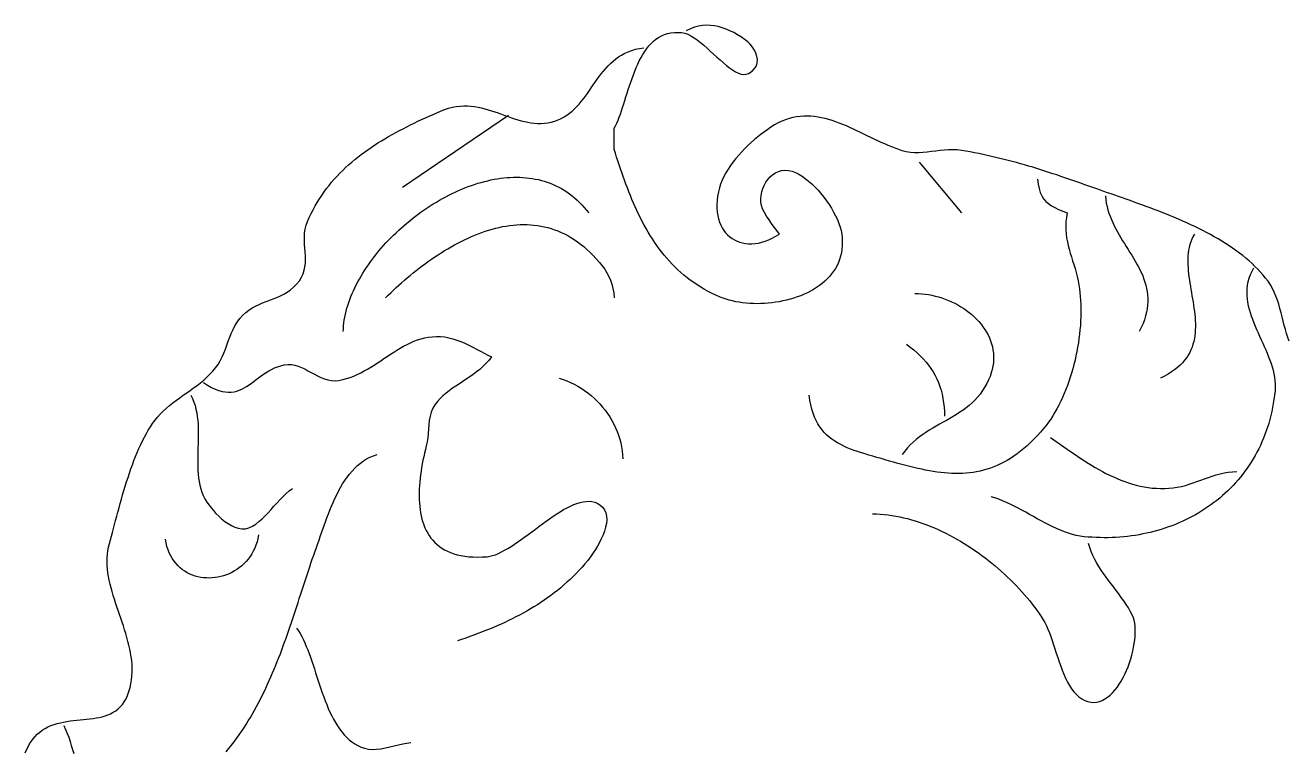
# Model space of a CAD drawing. Header units: millimetres. Extents: x 14 to 485, y 38 to 461.
# Drawn here: x 232 to 381, y 375.4 to 461.1 of the extents above; entities that cross this region are included whole.
import ezdxf

# ---------------------------------------------------------------- set-up
doc = ezdxf.new("R2010")
doc.units = ezdxf.units.MM
doc.layers.add('0_0_0', color=3, linetype='Continuous')

msp = doc.modelspace()

# ---------------------------------------------------------------- linework, layer by layer
at = {"layer": '0_0_0'}
for points in [[(381.183, 423.8635), (381.02565, 424.30995), (380.88165, 424.77275), (380.74775, 425.24885), (380.6205, 425.73545), (380.4966, 426.2295), (380.3726, 426.7281), (380.24525, 427.2283), (380.11115, 427.72725), (379.9669, 428.2219), (379.80915, 428.70935), (379.63455, 429.18665), (379.4398, 429.6509), (379.2214, 430.09915), (378.9761, 430.52845), (378.70055, 430.9359), (378.41915, 431.30345), (378.12375, 431.66295), (377.8149, 432.0146), (377.49305, 432.3585), (377.15875, 432.6948), (376.81245, 433.02365), (376.4547, 433.34515), (376.08595, 433.65945), (375.70675, 433.96675), (375.3176, 434.26715), (374.91895, 434.5608), (374.51135, 434.84785), (374.0953, 435.1284), (373.6713, 435.40265), (373.2398, 435.6707), (372.8014, 435.93265), (372.3565, 436.18875), (371.9057, 436.4391), (371.4494, 436.6838), (370.9882, 436.923), (370.5225, 437.15685), (370.0529, 437.38555), (369.57985, 437.60915), (369.10385, 437.82785), (368.62545, 438.0418), (368.14505, 438.2511), (367.6633, 438.4559), (367.18055, 438.65635), (366.6974, 438.8526), (366.21435, 439.04475), (365.73185, 439.233), (365.2504, 439.41745), (364.7706, 439.5983), (364.29285, 439.7756), (363.81765, 439.94955), (363.34555, 440.1203), (362.8771, 440.28795), (362.41265, 440.45265), (361.95285, 440.6146), (361.49815, 440.77385), (361.04905, 440.9306), (360.606, 441.085), (360.1696, 441.23715), (359.7403, 441.38725), (359.31855, 441.53535), (358.90495, 441.68165), (358.5, 441.82635), (358.02475, 441.99675), (357.55035, 442.1663), (357.07655, 442.3348), (356.6033, 442.50215), (356.1304, 442.66825), (355.6578, 442.83305), (355.18525, 442.99635), (354.7127, 443.1581), (354.24, 443.31815), (353.76705, 443.47645), (353.2936, 443.6328), (352.81965, 443.78715), (352.345, 443.9394), (351.8695, 444.08945), (351.39305, 444.2371), (350.9155, 444.38235), (350.43675, 444.525), (349.9566, 444.665), (349.47495, 444.80225), (348.9917, 444.93655), (348.5067, 445.0679), (348.01975, 445.19615), (347.5308, 445.32115), (347.0397, 445.44285), (346.54625, 445.5611), (346.0504, 445.6758), (345.552, 445.7869), (345.05085, 445.89415), (344.5469, 445.9976), (344.03995, 446.097), (343.5299, 446.19235), (343.01665, 446.2835), (342.5, 446.37035), (341.9993, 446.4301), (341.49575, 446.45135), (340.9901, 446.44135), (340.48305, 446.4073), (339.9754, 446.3565), (339.4678, 446.29615), (338.96105, 446.23355), (338.4559, 446.17595), (337.9531, 446.13065), (337.45335, 446.1048), (336.95745, 446.1057), (336.46605, 446.1406), (335.98, 446.21675), (335.5, 446.34145), (335.08795, 446.4789), (334.67625, 446.6288), (334.26475, 446.7897), (333.8534, 446.96025), (333.4422, 447.13915), (333.031, 447.325), (332.61985, 447.51645), (332.2086, 447.7121), (331.79725, 447.91065), (331.3857, 448.1107), (330.97395, 448.3109), (330.56185, 448.5099), (330.14945, 448.70635), (329.73665, 448.89885), (329.3234, 449.08605), (328.9096, 449.26665), (328.49525, 449.4392), (328.08025, 449.6024), (327.6646, 449.7549), (327.2482, 449.8953), (326.83095, 450.02225), (326.4129, 450.1344), (325.9939, 450.2304), (325.5739, 450.30885), (325.1529, 450.36845), (324.73085, 450.4078), (324.3076, 450.42555), (323.8832, 450.4203), (323.4575, 450.39075), (323.0305, 450.33555), (322.60215, 450.25325), (322.17235, 450.1426), (321.74105, 450.0022), (321.30825, 449.83065), (320.87385, 449.6266), (320.43775, 449.38875), (320, 449.1157), (319.62215, 448.85835), (319.2377, 448.58295), (318.8489, 448.29035), (318.4581, 447.98135), (318.0675, 447.6569), (317.6795, 447.3177), (317.29635, 446.9647), (316.92035, 446.5987), (316.55375, 446.22055), (316.19895, 445.83105), (315.8582, 445.43115), (315.53375, 445.0216), (315.228, 444.60325), (314.94315, 444.177), (314.6815, 443.74365), (314.44545, 443.30405), (314.2372, 442.859), (314.0591, 442.40945), (313.9134, 441.95615), (313.80245, 441.5), (313.7124, 440.9832), (313.65525, 440.4852), (313.6298, 440.00665), (313.635, 439.54805), (313.66985, 439.11005), (313.73315, 438.6931), (313.82395, 438.29785), (313.94105, 437.92485), (314.0834, 437.57465), (314.25, 437.24785), (314.4397, 436.945), (314.6514, 436.66665), (314.8841, 436.41345), (315.13665, 436.1859), (315.408, 435.98455), (315.69705, 435.81005), (316.0028, 435.6629), (316.32405, 435.5437), (316.6598, 435.453), (317.00895, 435.3914), (317.3704, 435.3594), (317.7431, 435.3577), (318.126, 435.3867), (318.51795, 435.44715), (318.9179, 435.53945), (319.3248, 435.6643), (319.7375, 435.8222), (320.155, 436.0137), (320.5762, 436.23945), (321, 436.5), (320.7109, 436.91195), (320.4036, 437.3273), (320.0901, 437.74745), (319.7824, 438.1737), (319.4925, 438.60735), (319.23245, 439.0498), (319.01425, 439.5023), (318.8901, 439.87445), (318.8209, 440.2643), (318.8038, 440.6655), (318.8361, 441.07165), (318.91505, 441.47635), (319.0379, 441.87335), (319.2019, 442.25625), (319.40425, 442.6187), (319.6423, 442.95435), (319.9132, 443.2568), (320.2143, 443.5198), (320.5428, 443.7369), (320.8959, 443.90175), (321.27095, 444.00805), (321.66515, 444.04945), (322.0757, 444.0195), (322.5, 443.912), (322.88935, 443.75655), (323.28115, 443.55975), (323.67335, 443.32475), (324.0638, 443.05465), (324.45045, 442.75255), (324.83115, 442.42155), (325.20375, 442.0648), (325.56625, 441.6854), (325.9165, 441.28645), (326.2524, 440.8711), (326.5718, 440.44245), (326.87265, 440.0036), (327.15285, 439.5577), (327.41025, 439.10785), (327.6428, 438.65715), (327.84835, 438.2087), (328.02485, 437.76565), (328.17015, 437.3311), (328.28215, 436.90815), (328.35875, 436.5), (328.41225, 436.03035), (328.4348, 435.575), (328.42725, 435.1338), (328.39075, 434.70675), (328.3262, 434.2938), (328.23465, 433.8949), (328.1171, 433.5101), (327.9746, 433.1393), (327.80805, 432.78245), (327.6186, 432.4395), (327.40715, 432.1105), (327.17475, 431.79535), (326.9224, 431.494), (326.6511, 431.20645), (326.36185, 430.9327), (326.0557, 430.67265), (325.73365, 430.42625), (325.3967, 430.19355), (325.0458, 429.9744), (324.68205, 429.7689), (324.3064, 429.5769), (323.91985, 429.3984), (323.52345, 429.2334), (323.11815, 429.0818), (322.70505, 428.94365), (322.2851, 428.8188), (321.85925, 428.7073), (321.42865, 428.6091), (320.99415, 428.5242), (320.5569, 428.45245), (320.1178, 428.39395), (319.67795, 428.34855), (319.23825, 428.3163), (318.7998, 428.2971), (318.36355, 428.29095), (317.93055, 428.2978), (317.5018, 428.31765), (317.07825, 428.3504), (316.661, 428.3961), (316.251, 428.45465), (315.8493, 428.526), (315.45685, 428.61015), (315.07465, 428.7071), (314.7038, 428.8167), (314.34525, 428.93905), (314, 429.07405), (313.51695, 429.2844), (313.04695, 429.50635), (312.5898, 429.7395), (312.1452, 429.98365), (311.71295, 430.23855), (311.2927, 430.50385), (310.8843, 430.7793), (310.4875, 431.0646), (310.10195, 431.35955), (309.7275, 431.6638), (309.36385, 431.9771), (309.0108, 432.2992), (308.668, 432.62975), (308.3353, 432.96855), (308.0124, 433.3153), (307.69905, 433.6697), (307.395, 434.0315), (307.1, 434.40045), (306.81385, 434.7762), (306.53625, 435.15855), (306.2669, 435.5472), (306.00565, 435.9418), (305.7522, 436.3422), (305.5063, 436.74805), (305.2677, 437.15905), (305.03615, 437.575), (304.8114, 437.9956), (304.5932, 438.4205), (304.3813, 438.8495), (304.17545, 439.28235), (303.9754, 439.7187), (303.7809, 440.1583), (303.5917, 440.6009), (303.40755, 441.04615), (303.22815, 441.4939), (303.05335, 441.94375), (302.88285, 442.3955), (302.71635, 442.84885), (302.55365, 443.3035), (302.3945, 443.7592), (302.23865, 444.21565), (302.08585, 444.67265), (301.9358, 445.12985), (301.78835, 445.587), (301.64315, 446.0438), (301.5, 446.5), (301.5, 449), (301.6552, 449.2933), (301.80455, 449.6087), (301.94885, 449.9443), (302.089, 450.2983), (302.22585, 450.66885), (302.36025, 451.0541), (302.49305, 451.4522), (302.62505, 451.86125), (302.75725, 452.2795), (302.89035, 452.70505), (303.0253, 453.136), (303.16295, 453.5706), (303.30415, 454.00695), (303.44975, 454.4432), (303.6006, 454.8775), (303.75755, 455.308), (303.9215, 455.7329), (304.09325, 456.15035), (304.2737, 456.5584), (304.46365, 456.9553), (304.66405, 457.3392), (304.87565, 457.70825), (305.0994, 458.06055), (305.3361, 458.39425), (305.58665, 458.7076), (305.85185, 458.99865), (306.1326, 459.2656), (306.42975, 459.5066), (306.74415, 459.7198), (307.07665, 459.90335), (307.42815, 460.0554), (307.79945, 460.1741), (308.1914, 460.2576), (308.6049, 460.30405), (309.0408, 460.31165), (309.5, 460.2785), (309.8411, 460.20865), (310.1932, 460.0806), (310.55485, 459.90095), (310.9247, 459.67625), (311.30125, 459.4132), (311.68315, 459.1183), (312.06895, 458.7982), (312.45725, 458.45945), (312.8466, 458.10875), (313.2356, 457.7526), (313.6228, 457.3977), (314.00685, 457.05055), (314.3863, 456.71785), (314.75975, 456.4061), (315.12575, 456.122), (315.48295, 455.87205), (315.8298, 455.66295), (316.16505, 455.50125), (316.48715, 455.3936), (316.7947, 455.3465), (317.08635, 455.36665), (317.3607, 455.46065), (317.77805, 455.7232), (318.082, 456.0264), (318.28195, 456.36165), (318.38735, 456.72065), (318.4077, 457.09495), (318.3525, 457.4761), (318.2311, 457.85565), (318.05305, 458.22525), (317.8278, 458.5764), (317.56475, 458.9007), (317.27345, 459.18975), (316.9633, 459.43515), (316.5132, 459.7382), (316.06285, 460.01805), (315.6118, 460.27235), (315.15965, 460.49885), (314.706, 460.69525), (314.25045, 460.8593), (313.79265, 460.9886), (313.33215, 461.081), (312.8686, 461.1341), (312.4015, 461.14565), (311.93055, 461.11335), (311.45535, 461.03495), (310.97545, 460.9081), (310.49045, 460.73055), (310, 460.5)], [(231.9553, 375.29135), (232.11355, 375.659), (232.286, 376.0097), (232.4728, 376.3426), (232.67425, 376.6567), (232.8905, 376.9512), (233.1218, 377.2251), (233.36835, 377.4775), (233.6304, 377.70755), (233.95565, 377.94985), (234.2924, 378.16155), (234.63945, 378.3452), (234.9958, 378.50315), (235.36025, 378.63795), (235.7317, 378.752), (236.10905, 378.8478), (236.4912, 378.9278), (236.877, 378.99445), (237.2654, 379.0503), (237.6552, 379.0977), (238.0453, 379.13915), (238.43465, 379.1771), (238.8221, 379.21405), (239.20655, 379.2525), (239.58685, 379.2948), (239.9619, 379.3435), (240.3306, 379.40105), (240.69185, 379.4699), (241.0445, 379.5525), (241.38745, 379.65135), (241.7196, 379.76885), (242.0398, 379.90755), (242.347, 380.06985), (242.64, 380.25825), (242.91775, 380.4752), (243.17915, 380.7231), (243.423, 381.00455), (243.6483, 381.3219), (243.8538, 381.67765), (244.03855, 382.0743), (244.2013, 382.51425), (244.341, 383), (244.4401, 383.4511), (244.51235, 383.90295), (244.55925, 384.3555), (244.58225, 384.8086), (244.5829, 385.2622), (244.5627, 385.71625), (244.52315, 386.17065), (244.46575, 386.6253), (244.39195, 387.08015), (244.30335, 387.5351), (244.20135, 387.9901), (244.08755, 388.44505), (243.96335, 388.8999), (243.83035, 389.3545), (243.69, 389.80885), (243.5438, 390.26285), (243.3933, 390.7164), (243.2399, 391.1694), (243.08525, 391.62185), (242.9307, 392.0736), (242.77785, 392.5246), (242.6282, 392.97475), (242.4832, 393.424), (242.3444, 393.87225), (242.21325, 394.31945), (242.0913, 394.7655), (241.98005, 395.21035), (241.88095, 395.65385), (241.7956, 396.096), (241.7254, 396.53665), (241.6719, 396.9758), (241.63665, 397.4133), (241.62105, 397.8491), (241.62665, 398.28315), (241.65495, 398.71535), (241.7075, 399.1456), (241.78575, 399.57385), (241.8912, 400), (242.00885, 400.42285), (242.1282, 400.85925), (242.2494, 401.3081), (242.37265, 401.76825), (242.49815, 402.23865), (242.62615, 402.7182), (242.75685, 403.20585), (242.89045, 403.70045), (243.0271, 404.20095), (243.1671, 404.70625), (243.3106, 405.2153), (243.4578, 405.7269), (243.60895, 406.2401), (243.7642, 406.7537), (243.92385, 407.26665), (244.088, 407.7779), (244.25695, 408.2863), (244.4308, 408.7908), (244.60985, 409.2903), (244.7943, 409.7837), (244.9843, 410.26995), (245.18015, 410.7479), (245.38195, 411.2165), (245.58995, 411.67465), (245.8044, 412.12125), (246.02545, 412.5552), (246.2533, 412.9755), (246.4882, 413.38095), (246.73035, 413.7705), (246.97995, 414.1431), (247.23725, 414.49765), (247.558, 414.89595), (247.8974, 415.27145), (248.25325, 415.62675), (248.6234, 415.96445), (249.0057, 416.28725), (249.398, 416.5978), (249.7981, 416.89865), (250.20395, 417.19255), (250.61325, 417.4821), (251.024, 417.76995), (251.4339, 418.0587), (251.8409, 418.35105), (252.24275, 418.6496), (252.6374, 418.957), (253.0226, 419.2759), (253.39625, 419.609), (253.7562, 419.95885), (254.10025, 420.3281), (254.4263, 420.7195), (254.7211, 421.13255), (254.97735, 421.56265), (255.20225, 422.0068), (255.40275, 422.46175), (255.58605, 422.92445), (255.7592, 423.3918), (255.92935, 423.86065), (256.10355, 424.32795), (256.28895, 424.7905), (256.4926, 425.24525), (256.7216, 425.6891), (256.9831, 426.1189), (257.2842, 426.53155), (257.63195, 426.92395), (257.9909, 427.25655), (258.36595, 427.54405), (258.7548, 427.79315), (259.155, 428.0105), (259.56435, 428.20285), (259.98035, 428.37695), (260.4008, 428.5394), (260.8233, 428.697), (261.2455, 428.8564), (261.6651, 429.0244), (262.07965, 429.2076), (262.48695, 429.41275), (262.8846, 429.64655), (263.2702, 429.91575), (263.6415, 430.22705), (263.99615, 430.5871), (264.33175, 431.0027), (264.58505, 431.4027), (264.77295, 431.81105), (264.9039, 432.227), (264.9864, 432.64985), (265.02885, 433.0789), (265.0398, 433.5134), (265.02765, 433.9526), (265.0009, 434.39585), (264.968, 434.8424), (264.93745, 435.2915), (264.9177, 435.7425), (264.91725, 436.1946), (264.9445, 436.6471), (265.00795, 437.09935), (265.1161, 437.55055), (265.2774, 438), (265.48565, 438.4711), (265.70495, 438.9313), (265.935, 439.38085), (266.17555, 439.81985), (266.42635, 440.2486), (266.6871, 440.6673), (266.95755, 441.07615), (267.2375, 441.4754), (267.52665, 441.86515), (267.82475, 442.24575), (268.13155, 442.6173), (268.44675, 442.98005), (268.77015, 443.33425), (269.1015, 443.68005), (269.44045, 444.01775), (269.78685, 444.34745), (270.1404, 444.6694), (270.50085, 444.98385), (270.8679, 445.291), (271.24135, 445.59105), (271.62095, 445.8842), (272.00635, 446.17065), (272.3974, 446.45065), (272.7938, 446.72435), (273.1953, 446.99205), (273.6016, 447.2539), (274.01255, 447.51015), (274.42775, 447.761), (274.84705, 448.0066), (275.27015, 448.24725), (275.6968, 448.4831), (276.12675, 448.7144), (276.5597, 448.9413), (276.9955, 449.1641), (277.43375, 449.383), (277.8743, 449.5981), (278.31685, 449.80975), (278.76115, 450.0181), (279.20695, 450.22335), (279.654, 450.4257), (280.10205, 450.6254), (280.55075, 450.82265), (281, 451.0177), (281.4754, 451.20535), (281.94225, 451.3555), (282.40085, 451.47045), (282.8517, 451.5525), (283.29525, 451.60385), (283.73185, 451.62685), (284.162, 451.6237), (284.58605, 451.59675), (285.0045, 451.5482), (285.4178, 451.4804), (285.82625, 451.39555), (286.2304, 451.296), (286.63065, 451.184), (287.0274, 451.06175), (287.4211, 450.93165), (287.8122, 450.79585), (288.20105, 450.6567), (288.58815, 450.5165), (288.9739, 450.37745), (289.35875, 450.24185), (289.74305, 450.112), (290.12735, 449.99015), (290.512, 449.87855), (290.89745, 449.77955), (291.28415, 449.69535), (291.67245, 449.6283), (292.06285, 449.5806), (292.45575, 449.55455), (292.8516, 449.5524), (293.25085, 449.5765), (293.65385, 449.62905), (294.06105, 449.71235), (294.47295, 449.8287), (294.86655, 449.97195), (295.2382, 450.1394), (295.58955, 450.32935), (295.92205, 450.5403), (296.2374, 450.7705), (296.5371, 451.01835), (296.8228, 451.2822), (297.096, 451.5605), (297.35835, 451.8515), (297.6114, 452.15365), (297.8567, 452.4653), (298.09585, 452.78485), (298.33045, 453.1106), (298.5621, 453.4409), (298.7923, 453.77425), (299.0227, 454.10885), (299.25485, 454.4432), (299.4903, 454.77565), (299.7307, 455.1045), (299.9776, 455.42815), (300.23255, 455.74495), (300.49715, 456.05335), (300.77295, 456.3516), (301.0616, 456.6382), (301.36465, 456.9114), (301.68365, 457.1696), (302.02015, 457.4112), (302.37585, 457.63455), (302.7522, 457.838), (303.1509, 458.01995), (303.5734, 458.17875), (304.0214, 458.3128), (304.4964, 458.4204), (305, 458.5)], [(289, 450.5), (276.5, 442)], [(337.5, 445), (342.5, 439)], [(269.5, 425), (269.51565, 425.33915), (269.54295, 425.67985), (269.5817, 426.0219), (269.6317, 426.36515), (269.6927, 426.7094), (269.7646, 427.05455), (269.8472, 427.4004), (269.9403, 427.7467), (270.0437, 428.0934), (270.15725, 428.44025), (270.2807, 428.7871), (270.41395, 429.1338), (270.55675, 429.48015), (270.70895, 429.826), (270.8703, 430.1712), (271.0407, 430.5155), (271.21995, 430.8588), (271.4078, 431.20095), (271.6041, 431.5417), (271.8087, 431.88095), (272.02135, 432.2185), (272.2419, 432.55415), (272.4702, 432.8878), (272.706, 433.2192), (272.9491, 433.54825), (273.1994, 433.87475), (273.45665, 434.19855), (273.7207, 434.51945), (273.99135, 434.83725), (274.2684, 435.15185), (274.55165, 435.46305), (274.84095, 435.7707), (275.1361, 436.0746), (275.43695, 436.3746), (275.74325, 436.6705), (276.0548, 436.96215), (276.3715, 437.2494), (276.69315, 437.532), (277.0195, 437.8099), (277.3504, 438.08285), (277.6857, 438.3507), (278.02515, 438.6133), (278.3686, 438.8704), (278.71585, 439.12195), (279.0667, 439.3677), (279.421, 439.6075), (279.77855, 439.84115), (280.1392, 440.0685), (280.50265, 440.28945), (280.86885, 440.5037), (281.23755, 440.7112), (281.60855, 440.9117), (281.9817, 441.10505), (282.3568, 441.2911), (282.73365, 441.4697), (283.11205, 441.6406), (283.49185, 441.80365), (283.8729, 441.95875), (284.2549, 442.1057), (284.6378, 442.2443), (285.0213, 442.37435), (285.40525, 442.4958), (285.7895, 442.60835), (286.17385, 442.7119), (286.5581, 442.80625), (286.94205, 442.8913), (287.3255, 442.96675), (287.70835, 443.03255), (288.09035, 443.0885), (288.4713, 443.13435), (288.85105, 443.17005), (289.22935, 443.19535), (289.60615, 443.2101), (289.9811, 443.21415), (290.35415, 443.2073), (290.72505, 443.1894), (291.0936, 443.16025), (291.45965, 443.11975), (291.823, 443.06765), (292.18345, 443.0038), (292.5408, 442.92805), (292.89495, 442.84025), (293.2456, 442.74015), (293.59265, 442.62765), (293.9359, 442.5026), (294.27515, 442.36475), (294.61015, 442.214), (294.94085, 442.0501), (295.26695, 441.87295), (295.5883, 441.6824), (295.90475, 441.4782), (296.21605, 441.26025), (296.52205, 441.0283), (296.82255, 440.7823), (297.1174, 440.52195), (297.4064, 440.24715), (297.6893, 439.95775), (297.966, 439.6535), (298.2363, 439.3343), (298.5, 439)], [(351.5, 443), (351.5661, 442.4031), (351.6683, 441.8796), (351.80815, 441.4219), (351.98705, 441.02225), (352.20645, 440.6731), (352.46785, 440.36675), (352.77275, 440.09555), (353.1225, 439.85195), (353.51865, 439.6282), (353.96265, 439.41675), (354.4559, 439.20985), (355, 439), (354.90035, 438.4779), (354.83995, 437.9712), (354.81535, 437.47815), (354.82305, 436.9969), (354.85955, 436.52565), (354.92135, 436.0627), (355.00505, 435.6062), (355.10705, 435.1544), (355.2239, 434.70545), (355.3522, 434.25765), (355.48835, 433.8091), (355.62895, 433.3581), (355.7705, 432.90285), (355.9095, 432.4415), (356.04245, 431.97235), (356.1659, 431.4936), (356.27635, 431.0034), (356.37035, 430.5), (356.4371, 430.0576), (356.49255, 429.60525), (356.53685, 429.1437), (356.57, 428.67365), (356.59215, 428.1959), (356.6033, 427.7111), (356.60355, 427.2201), (356.59305, 426.7236), (356.57175, 426.2223), (356.53985, 425.71695), (356.49735, 425.2083), (356.44435, 424.69715), (356.3809, 424.18415), (356.30715, 423.67005), (356.2231, 423.15565), (356.1289, 422.64165), (356.02455, 422.12875), (355.91015, 421.6178), (355.7858, 421.1094), (355.6516, 420.6044), (355.50755, 420.1035), (355.3538, 419.60745), (355.1904, 419.117), (355.0174, 418.63285), (354.83495, 418.15575), (354.64305, 417.68645), (354.4418, 417.2257), (354.2313, 416.7742), (354.0116, 416.33275), (353.7828, 415.90205), (353.54495, 415.48285), (353.29815, 415.0759), (353.04245, 414.6819), (352.778, 414.30165), (352.5048, 413.93585), (352.22295, 413.58525), (351.83115, 413.12785), (351.4397, 412.6945), (351.04845, 412.2846), (350.6572, 411.8978), (350.2659, 411.5336), (349.87435, 411.19145), (349.48245, 410.8709), (349.0901, 410.57155), (348.69705, 410.29285), (348.3033, 410.03435), (347.9086, 409.79555), (347.5129, 409.576), (347.11605, 409.37525), (346.71785, 409.19275), (346.31825, 409.0281), (345.9171, 408.8808), (345.5142, 408.75035), (345.1095, 408.6363), (344.7028, 408.53815), (344.294, 408.4555), (343.88295, 408.38775), (343.46955, 408.33455), (343.0536, 408.2953), (342.635, 408.26965), (342.21365, 408.25705), (341.78935, 408.257), (341.36205, 408.2691), (340.9315, 408.29285), (340.49765, 408.32775), (340.06035, 408.37335), (339.6195, 408.42915), (339.1749, 408.4947), (338.7264, 408.56955), (338.27395, 408.65315), (337.81735, 408.74505), (337.3565, 408.8448), (336.89125, 408.95195), (336.42145, 409.06595), (335.947, 409.18635), (335.46775, 409.3127), (334.98355, 409.44455), (334.49425, 409.58135), (333.9998, 409.72265), (333.5, 409.86805), (333.0084, 410.01055), (332.5247, 410.14895), (332.0494, 410.2848), (331.58305, 410.41975), (331.1262, 410.5553), (330.67945, 410.6931), (330.2433, 410.83475), (329.81825, 410.98175), (329.40495, 411.13575), (329.00385, 411.29835), (328.61555, 411.47105), (328.2406, 411.65555), (327.8795, 411.8534), (327.53285, 412.06615), (327.20115, 412.2954), (326.88495, 412.54275), (326.58485, 412.8098), (326.30135, 413.0981), (326.035, 413.40925), (325.78635, 413.74485), (325.55595, 414.1065), (325.34435, 414.4957), (325.15205, 414.91415), (324.9797, 415.3634), (324.82775, 415.845), (324.6968, 416.3606), (324.58735, 416.9117), (324.5, 417.5)], [(359.5, 441), (359.543, 440.5818), (359.60745, 440.17195), (359.6919, 439.7699), (359.79495, 439.37515), (359.91515, 438.9873), (360.05115, 438.6058), (360.20145, 438.23015), (360.3647, 437.8599), (360.53945, 437.49455), (360.7243, 437.1336), (360.91785, 436.7766), (361.11865, 436.423), (361.3253, 436.0724), (361.53635, 435.72425), (361.75045, 435.37805), (361.96615, 435.03335), (362.18205, 434.68965), (362.3967, 434.3465), (362.6087, 434.00335), (362.81665, 433.65975), (363.01915, 433.31525), (363.21475, 432.96925), (363.40205, 432.6214), (363.5796, 432.2711), (363.74605, 431.91795), (363.8999, 431.56135), (364.03985, 431.20095), (364.16435, 430.8362), (364.2721, 430.4666), (364.3616, 430.09165), (364.4315, 429.7109), (364.48035, 429.32385), (364.50675, 428.93005), (364.50925, 428.52895), (364.48645, 428.1201), (364.437, 427.703), (364.35935, 427.27715), (364.25225, 426.8421), (364.11415, 426.39735), (363.94365, 425.9424), (363.7394, 425.47675), (363.5, 425)], [(274.5, 429), (274.80165, 429.29555), (275.10915, 429.59125), (275.4224, 429.88675), (275.74115, 430.1817), (276.06525, 430.4758), (276.39465, 430.76865), (276.72905, 431.0599), (277.06835, 431.3493), (277.41245, 431.63645), (277.7611, 431.92095), (278.11415, 432.2026), (278.4715, 432.4809), (278.83295, 432.75565), (279.19835, 433.0264), (279.56755, 433.2929), (279.94035, 433.55475), (280.31665, 433.81165), (280.69625, 434.0632), (281.07905, 434.30915), (281.4648, 434.54905), (281.8534, 434.78265), (282.24465, 435.00955), (282.63845, 435.22945), (283.0346, 435.44195), (283.43295, 435.6468), (283.8333, 435.8436), (284.2356, 436.032), (284.6396, 436.2117), (285.04515, 436.38235), (285.4521, 436.54355), (285.86035, 436.69505), (286.26965, 436.8365), (286.67985, 436.96745), (287.09085, 437.0877), (287.50245, 437.1968), (287.91455, 437.2945), (288.3269, 437.38035), (288.73935, 437.4541), (289.15185, 437.5154), (289.5641, 437.5639), (289.97605, 437.59925), (290.3875, 437.6211), (290.79825, 437.6291), (291.2082, 437.62295), (291.6172, 437.6023), (292.02505, 437.5668), (292.43155, 437.51605), (292.83665, 437.44985), (293.2401, 437.3677), (293.6418, 437.2694), (294.0416, 437.1545), (294.43925, 437.02275), (294.8347, 436.8737), (295.2277, 436.70715), (295.61815, 436.52265), (296.00585, 436.31985), (296.3907, 436.0985), (296.77245, 435.8582), (297.15105, 435.5986), (297.52625, 435.3194), (297.89795, 435.02025), (298.266, 434.7008), (298.63015, 434.36065), (298.99035, 433.9996), (299.3865, 433.5778), (299.7488, 433.1663), (300.0774, 432.75945), (300.3723, 432.35165), (300.63355, 431.9373), (300.86135, 431.5108), (301.05565, 431.0666), (301.2166, 430.59895), (301.34425, 430.1024), (301.4387, 429.57125), (301.5, 429)], [(370, 436.5), (369.8349, 436.199), (369.6924, 435.89155), (369.57135, 435.57785), (369.4705, 435.2583), (369.3888, 434.93315), (369.325, 434.60275), (369.2779, 434.26745), (369.2464, 433.9275), (369.2293, 433.5833), (369.2254, 433.23515), (369.23355, 432.8833), (369.2526, 432.52815), (369.2814, 432.17005), (369.3187, 431.8092), (369.36335, 431.446), (369.41425, 431.0808), (369.47015, 430.7138), (369.5299, 430.34545), (369.59235, 429.97605), (369.6563, 429.60585), (369.7206, 429.2352), (369.7841, 428.8644), (369.84555, 428.49385), (369.90385, 428.1238), (369.95785, 427.7546), (370.0063, 427.3866), (370.04805, 427.02), (370.08195, 426.65525), (370.10685, 426.2926), (370.12155, 425.93245), (370.12485, 425.575), (370.1156, 425.22065), (370.0927, 424.8697), (370.05485, 424.5225), (370.001, 424.1793), (369.9299, 423.8405), (369.8404, 423.5064), (369.73135, 423.17725), (369.60155, 422.85345), (369.44985, 422.5353), (369.27505, 422.22315), (369.076, 421.91725), (368.8515, 421.61795), (368.60045, 421.3256), (368.32165, 421.0405), (368.01385, 420.76295), (367.676, 420.4933), (367.30685, 420.23185), (366.90525, 419.97895), (366.47, 419.73485), (366, 419.5)], [(377, 432.5), (376.77615, 432.0919), (376.5914, 431.6847), (376.44375, 431.27825), (376.3313, 430.87255), (376.25205, 430.4675), (376.20405, 430.0631), (376.18525, 429.65935), (376.1938, 429.2561), (376.22765, 428.85335), (376.28485, 428.45105), (376.36345, 428.0492), (376.4615, 427.64765), (376.57695, 427.24645), (376.70795, 426.84555), (376.85245, 426.44485), (377.0085, 426.0443), (377.17415, 425.6439), (377.3474, 425.2436), (377.5263, 424.84335), (377.7089, 424.44305), (377.89325, 424.04275), (378.0773, 423.6423), (378.25915, 423.2417), (378.43685, 422.84095), (378.60835, 422.43995), (378.77175, 422.03865), (378.9251, 421.63705), (379.06635, 421.23505), (379.1936, 420.83265), (379.30485, 420.42975), (379.3982, 420.02635), (379.47155, 419.6224), (379.52305, 419.2178), (379.5507, 418.8126), (379.55255, 418.40665), (379.5266, 418), (379.47065, 417.4972), (379.4037, 417.001), (379.32585, 416.5114), (379.23725, 416.0284), (379.13805, 415.55205), (379.02845, 415.0824), (378.90855, 414.6195), (378.77845, 414.16335), (378.6384, 413.71405), (378.48845, 413.27165), (378.3288, 412.8361), (378.1596, 412.4075), (377.981, 411.9859), (377.7931, 411.5713), (377.5961, 411.1638), (377.3901, 410.76335), (377.17525, 410.3701), (376.95175, 409.984), (376.7197, 409.6051), (376.47925, 409.2335), (376.2306, 408.8692), (375.9738, 408.5122), (375.70905, 408.1626), (375.43655, 407.82045), (375.15635, 407.48575), (374.86865, 407.15855), (374.57355, 406.8389), (374.27125, 406.5268), (373.9619, 406.22235), (373.64565, 405.9256), (373.32255, 405.6365), (372.9929, 405.35515), (372.6567, 405.0816), (372.3142, 404.81585), (371.9655, 404.558), (371.61075, 404.308), (371.2501, 404.066), (370.8837, 403.83195), (370.5117, 403.6059), (370.1342, 403.38795), (369.75145, 403.1781), (369.3635, 402.9764), (368.97055, 402.78285), (368.57275, 402.59755), (368.1702, 402.4205), (367.76305, 402.25175), (367.3515, 402.09135), (366.93565, 401.93935), (366.5157, 401.79575), (366.0917, 401.6606), (365.6639, 401.534), (365.2324, 401.4159), (364.7973, 401.3064), (364.35885, 401.20555), (363.9171, 401.11335), (363.47225, 401.02985), (363.02445, 400.95505), (362.57385, 400.8891), (362.12055, 400.83195), (361.66475, 400.78365), (361.20655, 400.74425), (360.7461, 400.7138), (360.2836, 400.69235), (359.81915, 400.6799), (359.3529, 400.67655), (358.88505, 400.68225), (358.41565, 400.69715), (357.9449, 400.7212), (357.47295, 400.7545), (357, 400.79705), (356.5296, 400.8591), (356.0611, 400.9498), (355.5943, 401.0668), (355.1291, 401.2078), (354.66545, 401.3705), (354.2032, 401.55255), (353.74225, 401.75165), (353.2825, 401.9655), (352.8238, 402.19175), (352.3661, 402.4281), (351.90925, 402.6722), (351.4532, 402.9218), (350.99775, 403.17455), (350.54285, 403.42815), (350.0884, 403.6802), (349.63425, 403.9285), (349.18035, 404.1707), (348.72655, 404.4044), (348.27275, 404.6274), (347.81885, 404.8373), (347.3647, 405.03185), (346.91025, 405.2087), (346.4554, 405.3655), (346, 405.5)], [(337, 429.5), (337.4019, 429.4909), (337.80485, 429.4646), (338.20805, 429.42135), (338.6107, 429.3616), (339.0119, 429.2857), (339.41085, 429.19405), (339.8067, 429.0869), (340.19865, 428.9647), (340.5859, 428.82785), (340.9675, 428.67665), (341.34275, 428.5115), (341.71075, 428.33275), (342.0707, 428.14075), (342.42175, 427.9359), (342.76305, 427.7186), (343.09385, 427.48915), (343.4132, 427.2479), (343.7204, 426.9953), (344.0145, 426.73165), (344.29475, 426.45735), (344.56025, 426.1728), (344.81025, 425.87825), (345.0439, 425.5742), (345.2603, 425.2609), (345.4587, 424.9388), (345.63825, 424.60825), (345.7981, 424.2696), (345.93745, 423.92325), (346.0554, 423.5695), (346.1512, 423.20875), (346.224, 422.8414), (346.27295, 422.4678), (346.2972, 422.0883), (346.29595, 421.70325), (346.2684, 421.31305), (346.2137, 420.91805), (346.13095, 420.51865), (346.0194, 420.11515), (345.8782, 419.708), (345.7065, 419.2975), (345.5035, 418.88405), (345.26835, 418.468), (345.0002, 418.0497), (344.6983, 417.6296), (344.4014, 417.26245), (344.0873, 416.9188), (343.75745, 416.59645), (343.41335, 416.29325), (343.05645, 416.007), (342.6882, 415.7355), (342.3101, 415.47665), (341.9236, 415.22825), (341.5302, 414.9881), (341.1314, 414.7541), (340.72865, 414.524), (340.32335, 414.2957), (339.9171, 414.06695), (339.5113, 413.8356), (339.10745, 413.59955), (338.707, 413.35655), (338.31145, 413.1045), (337.9223, 412.84115), (337.54095, 412.56435), (337.1689, 412.27195), (336.80765, 411.9618), (336.45865, 411.6317), (336.1234, 411.27945), (335.80335, 410.90295), (335.5, 410.5)], [(253, 419), (253.489, 418.6818), (253.9518, 418.4201), (254.39015, 418.21175), (254.8058, 418.05355), (255.20045, 417.9423), (255.5759, 417.8749), (255.9339, 417.84815), (256.27625, 417.85885), (256.6046, 417.9039), (256.92075, 417.98005), (257.2265, 418.08425), (257.52355, 418.2132), (257.8137, 418.3638), (258.09865, 418.5329), (258.38015, 418.7173), (258.66005, 418.91385), (258.94, 419.11935), (259.2218, 419.33065), (259.50715, 419.5446), (259.7979, 419.75805), (260.09575, 419.96775), (260.40245, 420.17065), (260.7198, 420.36345), (261.0495, 420.5431), (261.3933, 420.70635), (261.75295, 420.8501), (262.1303, 420.9711), (262.527, 421.0663), (262.95835, 421.11815), (263.376, 421.10485), (263.782, 421.03555), (264.17865, 420.91955), (264.56805, 420.7661), (264.9524, 420.58435), (265.33395, 420.3836), (265.7148, 420.1731), (266.0972, 419.96205), (266.48325, 419.7597), (266.87525, 419.5753), (267.2753, 419.4181), (267.6856, 419.29725), (268.1084, 419.2221), (268.54575, 419.20185), (269, 419.24575), (269.4525, 419.33735), (269.89445, 419.4546), (270.32675, 419.59525), (270.75025, 419.7572), (271.1658, 419.9383), (271.57425, 420.13635), (271.9765, 420.3492), (272.3734, 420.5747), (272.76575, 420.8107), (273.15455, 421.055), (273.54055, 421.3055), (273.92465, 421.56), (274.3077, 421.81635), (274.69055, 422.07235), (275.07415, 422.32595), (275.45925, 422.5749), (275.8468, 422.81705), (276.2376, 423.0503), (276.63255, 423.2724), (277.03255, 423.4813), (277.43835, 423.6747), (277.85095, 423.8506), (278.2711, 424.0067), (278.6997, 424.14095), (279.13765, 424.25115), (279.5858, 424.3351), (280.045, 424.3907), (280.5161, 424.41575), (281, 424.40815), (281.48605, 424.3621), (281.96955, 424.27605), (282.45015, 424.1546), (282.92735, 424.00235), (283.40075, 423.8238), (283.86995, 423.6236), (284.33445, 423.4063), (284.7939, 423.1765), (285.24785, 422.93875), (285.69585, 422.69765), (286.13745, 422.45775), (286.57235, 422.2237), (287, 422), (286.6884, 421.59545), (286.35415, 421.2197), (286.0001, 420.86945), (285.62925, 420.5412), (285.24445, 420.2317), (284.8488, 419.93745), (284.4451, 419.6551), (284.03635, 419.3813), (283.62555, 419.11265), (283.21555, 418.84575), (282.80935, 418.57725), (282.4099, 418.3037), (282.0201, 418.0218), (281.64295, 417.7281), (281.28135, 417.41925), (280.93825, 417.0919), (280.61665, 416.7426), (280.31945, 416.368), (280.06575, 415.95045), (279.8795, 415.49955), (279.748, 415.0221), (279.65885, 414.5247), (279.59945, 414.0142), (279.55725, 413.49725), (279.5197, 412.98065), (279.4743, 412.47105), (279.4085, 411.97525), (279.30975, 411.5), (279.2044, 411.081), (279.10405, 410.6589), (279.0092, 410.2343), (278.92035, 409.8078), (278.83795, 409.38005), (278.7625, 408.9517), (278.6945, 408.52335), (278.63445, 408.09565), (278.5828, 407.66915), (278.5401, 407.24455), (278.50685, 406.8225), (278.4835, 406.40355), (278.47055, 405.98835), (278.4685, 405.57755), (278.47785, 405.1718), (278.4991, 404.77165), (278.5327, 404.37775), (278.5792, 403.9908), (278.63905, 403.61135), (278.71275, 403.24), (278.8008, 402.87745), (278.9037, 402.52435), (279.02195, 402.1812), (279.156, 401.84875), (279.3064, 401.5276), (279.4736, 401.2183), (279.6581, 400.92155), (279.8604, 400.638), (280.08095, 400.3682), (280.32035, 400.1128), (280.579, 399.87245), (280.8574, 399.6478), (281.1561, 399.4394), (281.4755, 399.2479), (281.8162, 399.074), (282.1786, 398.91825), (282.56325, 398.78125), (282.97065, 398.66375), (283.40125, 398.56625), (283.85555, 398.48945), (284.33405, 398.43395), (284.83725, 398.40035), (285.36565, 398.38935), (285.91975, 398.4015), (286.5, 398.4375), (286.8142, 398.48115), (287.1412, 398.56075), (287.4802, 398.6736), (287.8304, 398.8172), (288.1909, 398.98895), (288.56095, 399.1864), (288.93975, 399.40685), (289.32645, 399.6479), (289.72025, 399.90685), (290.12035, 400.1812), (290.52595, 400.46845), (290.93625, 400.76595), (291.3504, 401.0712), (291.76755, 401.3816), (292.187, 401.69465), (292.60785, 402.00775), (293.0293, 402.31835), (293.4506, 402.62395), (293.87085, 402.9219), (294.2893, 403.2097), (294.70515, 403.48475), (295.11755, 403.74455), (295.52565, 403.98655), (295.92875, 404.2081), (296.3259, 404.40675), (296.71645, 404.57985), (297.09945, 404.72495), (297.47415, 404.8394), (297.8397, 404.9207), (298.19535, 404.96625), (298.54025, 404.9735), (298.8736, 404.93995), (299.1946, 404.863), (299.5024, 404.74005), (299.79625, 404.56865), (300.12075, 404.2905), (300.3577, 403.9688), (300.51435, 403.6095), (300.59805, 403.21855), (300.61605, 402.8021), (300.5757, 402.3661), (300.48425, 401.9165), (300.34905, 401.45945), (300.1774, 401.00085), (299.9766, 400.5468), (299.75395, 400.10325), (299.51675, 399.67625), (299.27225, 399.2718), (299.02785, 398.89595), (298.7908, 398.5547), (298.5684, 398.254), (298.368, 398), (298.03465, 397.6011), (297.6959, 397.21295), (297.3518, 396.8353), (297.00245, 396.4679), (296.64785, 396.1105), (296.2882, 395.76285), (295.92345, 395.42475), (295.55375, 395.0959), (295.17915, 394.7761), (294.7997, 394.4651), (294.4155, 394.16265), (294.02665, 393.8685), (293.6332, 393.5824), (293.23515, 393.3041), (292.8327, 393.0334), (292.42585, 392.77), (292.0147, 392.5137), (291.5993, 392.26425), (291.17975, 392.0214), (290.7561, 391.78485), (290.32845, 391.55445), (289.89685, 391.3299), (289.46135, 391.111), (289.0221, 390.89745), (288.5791, 390.68905), (288.1325, 390.48555), (287.68225, 390.2867), (287.22855, 390.0922), (286.77145, 389.9019), (286.31095, 389.7155), (285.8472, 389.5328), (285.38025, 389.3535), (284.91015, 389.1774), (284.437, 389.00425), (283.9609, 388.8338), (283.48185, 388.6658), (283, 388.5)], [(336, 423.5), (336.4483, 423.16875), (336.8716, 422.8313), (337.2701, 422.4871), (337.64405, 422.1354), (337.9937, 421.7757), (338.31935, 421.40735), (338.6212, 421.02975), (338.89955, 420.64225), (339.1547, 420.2443), (339.3868, 419.83525), (339.5962, 419.41445), (339.7831, 418.9814), (339.94775, 418.5354), (340.0905, 418.07585), (340.2115, 417.60215), (340.31105, 417.11365), (340.38945, 416.60985), (340.44685, 416.09), (340.48365, 415.5536), (340.5, 415)], [(295, 419.5), (295.454, 419.35955), (295.9008, 419.19565), (296.33965, 419.00915), (296.7698, 418.8009), (297.19045, 418.57175), (297.6008, 418.32255), (298.00015, 418.05425), (298.38775, 417.7676), (298.7628, 417.4636), (299.12455, 417.143), (299.4722, 416.80675), (299.80505, 416.45565), (300.1223, 416.0906), (300.4232, 415.71245), (300.707, 415.3221), (300.9729, 414.9204), (301.2202, 414.5082), (301.44805, 414.0864), (301.65575, 413.6558), (301.84255, 413.21735), (302.0076, 412.77185), (302.15025, 412.3202), (302.2697, 411.8633), (302.3651, 411.40195), (302.43585, 410.937), (302.48105, 410.4694), (302.5, 410)], [(251.5, 417.5), (251.69645, 417.09755), (251.8629, 416.6864), (252.00155, 416.26725), (252.11475, 415.84075), (252.20475, 415.40765), (252.27395, 414.96865), (252.32455, 414.52445), (252.35885, 414.0758), (252.37925, 413.62335), (252.38795, 413.16785), (252.38735, 412.70995), (252.37965, 412.2504), (252.3672, 411.78995), (252.3523, 411.3292), (252.3373, 410.86895), (252.3244, 410.4099), (252.31595, 409.9527), (252.3143, 409.49805), (252.32165, 409.04675), (252.3404, 408.59945), (252.3728, 408.15685), (252.42115, 407.7197), (252.4878, 407.28865), (252.575, 406.8644), (252.68505, 406.44775), (252.8203, 406.0393), (252.983, 405.63985), (253.17545, 405.25005), (253.4, 404.87065), (253.65895, 404.5023), (253.90065, 404.19615), (254.17345, 403.8737), (254.4742, 403.544), (254.8, 403.21605), (255.1478, 402.8989), (255.5146, 402.60165), (255.89735, 402.3333), (256.29315, 402.10285), (256.6989, 401.9194), (257.11165, 401.792), (257.52835, 401.72965), (257.94605, 401.74145), (258.3617, 401.8364), (258.77235, 402.02355), (259.17185, 402.28095), (259.55465, 402.57475), (259.9237, 402.89895), (260.28185, 403.24755), (260.6321, 403.6146), (260.9773, 403.99415), (261.3205, 404.38025), (261.6645, 404.7669), (262.0123, 405.1482), (262.3668, 405.5181), (262.731, 405.87065), (263.10775, 406.19995), (263.5, 406.5)], [(353, 412.5), (353.39435, 412.2258), (353.79035, 411.9492), (354.18805, 411.67085), (354.5876, 411.3917), (354.9891, 411.11245), (355.39265, 410.834), (355.79835, 410.5571), (356.2064, 410.2826), (356.61685, 410.01125), (357.02985, 409.74395), (357.4455, 409.4814), (357.8639, 409.22455), (358.28525, 408.97405), (358.70955, 408.73085), (359.137, 408.4957), (359.5677, 408.2694), (360.00175, 408.0528), (360.4393, 407.8467), (360.8804, 407.65185), (361.32525, 407.46915), (361.77395, 407.29935), (362.2266, 407.1433), (362.6833, 407.0018), (363.14415, 406.8756), (363.60935, 406.7656), (364.07895, 406.6726), (364.55315, 406.59735), (365.03195, 406.5407), (365.5155, 406.50345), (366.004, 406.48645), (366.4975, 406.49045), (366.9961, 406.5163), (367.5, 406.5648), (367.9915, 406.63755), (368.4716, 406.73505), (368.94205, 406.85345), (369.4047, 406.98875), (369.8613, 407.13705), (370.3137, 407.2944), (370.76365, 407.45685), (371.21295, 407.6205), (371.6634, 407.78135), (372.1168, 407.93555), (372.57495, 408.0791), (373.03965, 408.20815), (373.51275, 408.31865), (373.99595, 408.40675), (374.4911, 408.4685), (375, 408.5)], [(255.697, 375.4025), (256.01375, 375.79405), (256.32275, 376.18925), (256.62415, 376.58795), (256.91825, 376.99015), (257.2051, 377.3957), (257.485, 377.8045), (257.75805, 378.2165), (258.0245, 378.6316), (258.2845, 379.0497), (258.53825, 379.4707), (258.78595, 379.89455), (259.02775, 380.32115), (259.26385, 380.7504), (259.49445, 381.1822), (259.7197, 381.61645), (259.93985, 382.05315), (260.155, 382.4921), (260.3654, 382.9333), (260.57125, 383.3766), (260.7727, 383.82195), (260.9699, 384.2692), (261.1631, 384.71835), (261.3525, 385.16925), (261.5382, 385.6218), (261.72045, 386.07595), (261.89945, 386.53165), (262.0753, 386.9887), (262.2483, 387.4471), (262.41855, 387.90675), (262.5863, 388.36755), (262.75165, 388.82935), (262.9149, 389.29215), (263.0761, 389.75585), (263.23555, 390.22035), (263.3934, 390.6855), (263.54985, 391.1513), (263.70505, 391.6176), (263.8592, 392.08435), (264.01245, 392.55145), (264.1651, 393.01885), (264.3172, 393.48635), (264.46905, 393.95395), (264.62075, 394.42155), (264.77255, 394.8891), (264.9246, 395.3564), (265.07705, 395.82345), (265.23015, 396.29015), (265.3841, 396.7564), (265.539, 397.2221), (265.6951, 397.68715), (265.8526, 398.1515), (266.01165, 398.61505), (266.17245, 399.0777), (266.33515, 399.53935), (266.5, 400), (266.64245, 400.39935), (266.78745, 400.8122), (266.9356, 401.23675), (267.0875, 401.6713), (267.24385, 402.11405), (267.4052, 402.5632), (267.5722, 403.01705), (267.7455, 403.4738), (267.92575, 403.93165), (268.11355, 404.3889), (268.3095, 404.84375), (268.51425, 405.29445), (268.72845, 405.7392), (268.9527, 406.1763), (269.1876, 406.6039), (269.43385, 407.0203), (269.69205, 407.42375), (269.9628, 407.81245), (270.24675, 408.1846), (270.54455, 408.5385), (270.8568, 408.87235), (271.1841, 409.1844), (271.52715, 409.4729), (271.8865, 409.73605), (272.26285, 409.9721), (272.6568, 410.17925), (273.06895, 410.3558), (273.5, 410.5)], [(332, 403.5), (332.45585, 403.48805), (332.91295, 403.4626), (333.3711, 403.4238), (333.8301, 403.37195), (334.2896, 403.30725), (334.7495, 403.23005), (335.2095, 403.1406), (335.66945, 403.0391), (336.12905, 402.92585), (336.5881, 402.8011), (337.04635, 402.66515), (337.5036, 402.51815), (337.95965, 402.3605), (338.41425, 402.19235), (338.8672, 402.01405), (339.3182, 401.82575), (339.7671, 401.62785), (340.2136, 401.4205), (340.6576, 401.204), (341.09875, 400.9786), (341.53685, 400.74455), (341.97175, 400.50215), (342.4031, 400.2516), (342.8308, 399.99325), (343.25455, 399.7273), (343.67415, 399.454), (344.0894, 399.1736), (344.5, 398.88645), (344.90575, 398.5927), (345.3065, 398.2927), (345.7019, 397.9866), (346.09185, 397.6748), (346.47605, 397.35745), (346.85425, 397.0349), (347.2263, 396.7073), (347.59195, 396.375), (347.95095, 396.03825), (348.3031, 395.69725), (348.64815, 395.35235), (348.9859, 395.0037), (349.31605, 394.65165), (349.6385, 394.29645), (349.95295, 393.93835), (350.2592, 393.57755), (350.557, 393.2144), (350.8461, 392.84915), (351.12635, 392.482), (351.39745, 392.11325), (351.65925, 391.74315), (351.91145, 391.372), (352.1539, 391), (352.3504, 390.6642), (352.537, 390.29325), (352.7153, 389.8911), (352.8869, 389.46175), (353.05355, 389.0092), (353.21675, 388.5375), (353.37825, 388.05055), (353.53965, 387.55245), (353.7026, 387.0472), (353.86875, 386.5387), (354.0397, 386.0311), (354.2171, 385.52825), (354.40265, 385.0343), (354.5979, 384.55315), (354.8046, 384.0888), (355.02425, 383.64535), (355.25865, 383.2267), (355.5093, 382.8369), (355.77795, 382.47995), (356.06615, 382.15985), (356.3756, 381.8806), (356.70795, 381.6462), (357.0648, 381.46065), (357.4268, 381.332), (357.7826, 381.2598), (358.1317, 381.2411), (358.4734, 381.27315), (358.8073, 381.3531), (359.13275, 381.47805), (359.44915, 381.6452), (359.7561, 381.8517), (360.0529, 382.0947), (360.339, 382.3714), (360.61395, 382.67895), (360.8771, 383.0145), (361.1279, 383.3752), (361.3658, 383.7582), (361.5903, 384.1607), (361.80075, 384.57985), (361.99665, 385.0128), (362.17745, 385.4567), (362.34255, 385.90875), (362.49145, 386.36605), (362.62355, 386.8258), (362.73825, 387.28515), (362.8351, 387.7413), (362.91345, 388.19135), (362.9728, 388.6325), (363.01255, 389.06185), (363.0322, 389.47665), (363.03115, 389.87405), (363.00885, 390.2511), (362.9647, 390.6051), (362.8982, 390.9331), (362.8088, 391.23235), (362.69595, 391.5), (362.46075, 391.9476), (362.20875, 392.38325), (361.9423, 392.8085), (361.6638, 393.225), (361.37555, 393.6343), (361.08, 394.038), (360.77945, 394.43775), (360.47635, 394.83515), (360.173, 395.2317), (359.8718, 395.6291), (359.5751, 396.02895), (359.28535, 396.43275), (359.00485, 396.8422), (358.73595, 397.2589), (358.4811, 397.68435), (358.2426, 398.12025), (358.0229, 398.56815), (357.8243, 399.0297), (357.6492, 399.50645), (357.5, 400)], [(259.5, 401), (259.42235, 400.5851), (259.3209, 400.1867), (259.19675, 399.80495), (259.051, 399.44), (258.8848, 399.09205), (258.69935, 398.7612), (258.49565, 398.44765), (258.2749, 398.15155), (258.03825, 397.87305), (257.7868, 397.61235), (257.5217, 397.36965), (257.24405, 397.145), (256.955, 396.93865), (256.65565, 396.75075), (256.34715, 396.58145), (256.03065, 396.4309), (255.70725, 396.2993), (255.3781, 396.1868), (255.04435, 396.09355), (254.70705, 396.0197), (254.36745, 395.96545), (254.02655, 395.93095), (253.68555, 395.9164), (253.3456, 395.9219), (253.00775, 395.9476), (252.6732, 395.99375), (252.34305, 396.06045), (252.0185, 396.1479), (251.70055, 396.25625), (251.3904, 396.38565), (251.0892, 396.53625), (250.79805, 396.70825), (250.5181, 396.9018), (250.25045, 397.11705), (249.99625, 397.3542), (249.75665, 397.6134), (249.53275, 397.8948), (249.32565, 398.19855), (249.13655, 398.5248), (248.9665, 398.8738), (248.8167, 399.24565), (248.6883, 399.6405), (248.5823, 400.05855), (248.5, 400.5)], [(264, 390), (264.21225, 389.69105), (264.4148, 389.36055), (264.60845, 389.0101), (264.7941, 388.64105), (264.9726, 388.255), (265.1448, 387.85335), (265.3115, 387.4377), (265.47365, 387.00945), (265.63205, 386.5701), (265.7875, 386.1212), (265.94095, 385.6642), (266.0932, 385.2006), (266.2451, 384.7319), (266.39755, 384.25955), (266.55135, 383.7851), (266.7074, 383.31), (266.8665, 382.8358), (267.02955, 382.3639), (267.19735, 381.89585), (267.3708, 381.43315), (267.55075, 380.97725), (267.73805, 380.5297), (267.93355, 380.09195), (268.1381, 379.6655), (268.35255, 379.2518), (268.5778, 378.85245), (268.8146, 378.46885), (269.0639, 378.1025), (269.3265, 377.7549), (269.6033, 377.4276), (269.8951, 377.122), (270.20275, 376.83965), (270.5272, 376.58205), (270.8692, 376.35065), (271.2296, 376.14695), (271.60935, 375.97245), (272.00925, 375.8287), (272.4712, 375.72565), (272.95275, 375.6901), (273.4498, 375.71045), (273.9583, 375.7752), (274.4743, 375.87275), (274.99365, 375.99155), (275.51235, 376.12005), (276.0264, 376.2467), (276.5317, 376.35995), (277.02425, 376.44825), (277.5, 376.5)], [(236.5, 378.5), (236.7222, 378.0505), (236.91715, 377.58935), (237.09065, 377.11915), (237.2484, 376.64235), (237.39625, 376.16155), (237.54, 375.6793), (237.6854, 375.1981)]]:
    msp.add_lwpolyline(points, dxfattribs=at)

doc.saveas('drawing.dxf')
